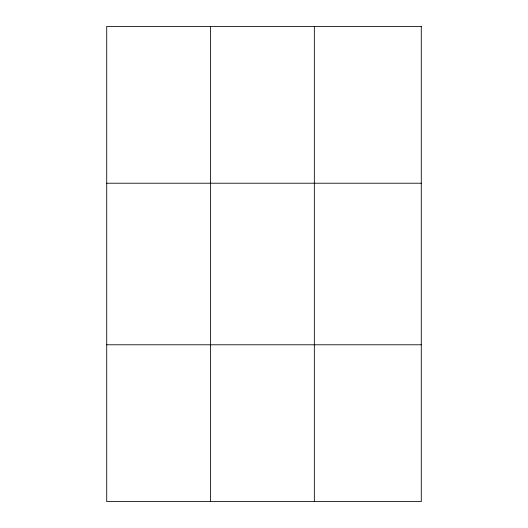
<?xml version="1.0" encoding="UTF-8"?>
<svg xmlns="http://www.w3.org/2000/svg" width="528" height="528" viewBox="0 0 528 528"><rect width="100%" height="100%" fill="white"/><g stroke="black" fill="none" stroke-linecap="round" stroke-linejoin="round"><path stroke-width="0.79" d="M210.527 26.4L210.527 501.6M314.332 26.4L314.332 501.6M106.722 183.216L421.278 183.216M106.722 344.784L421.278 344.784M421.278 26.4L421.278 501.6L106.722 501.6L106.722 26.4L421.278 26.4"/></g></svg>
